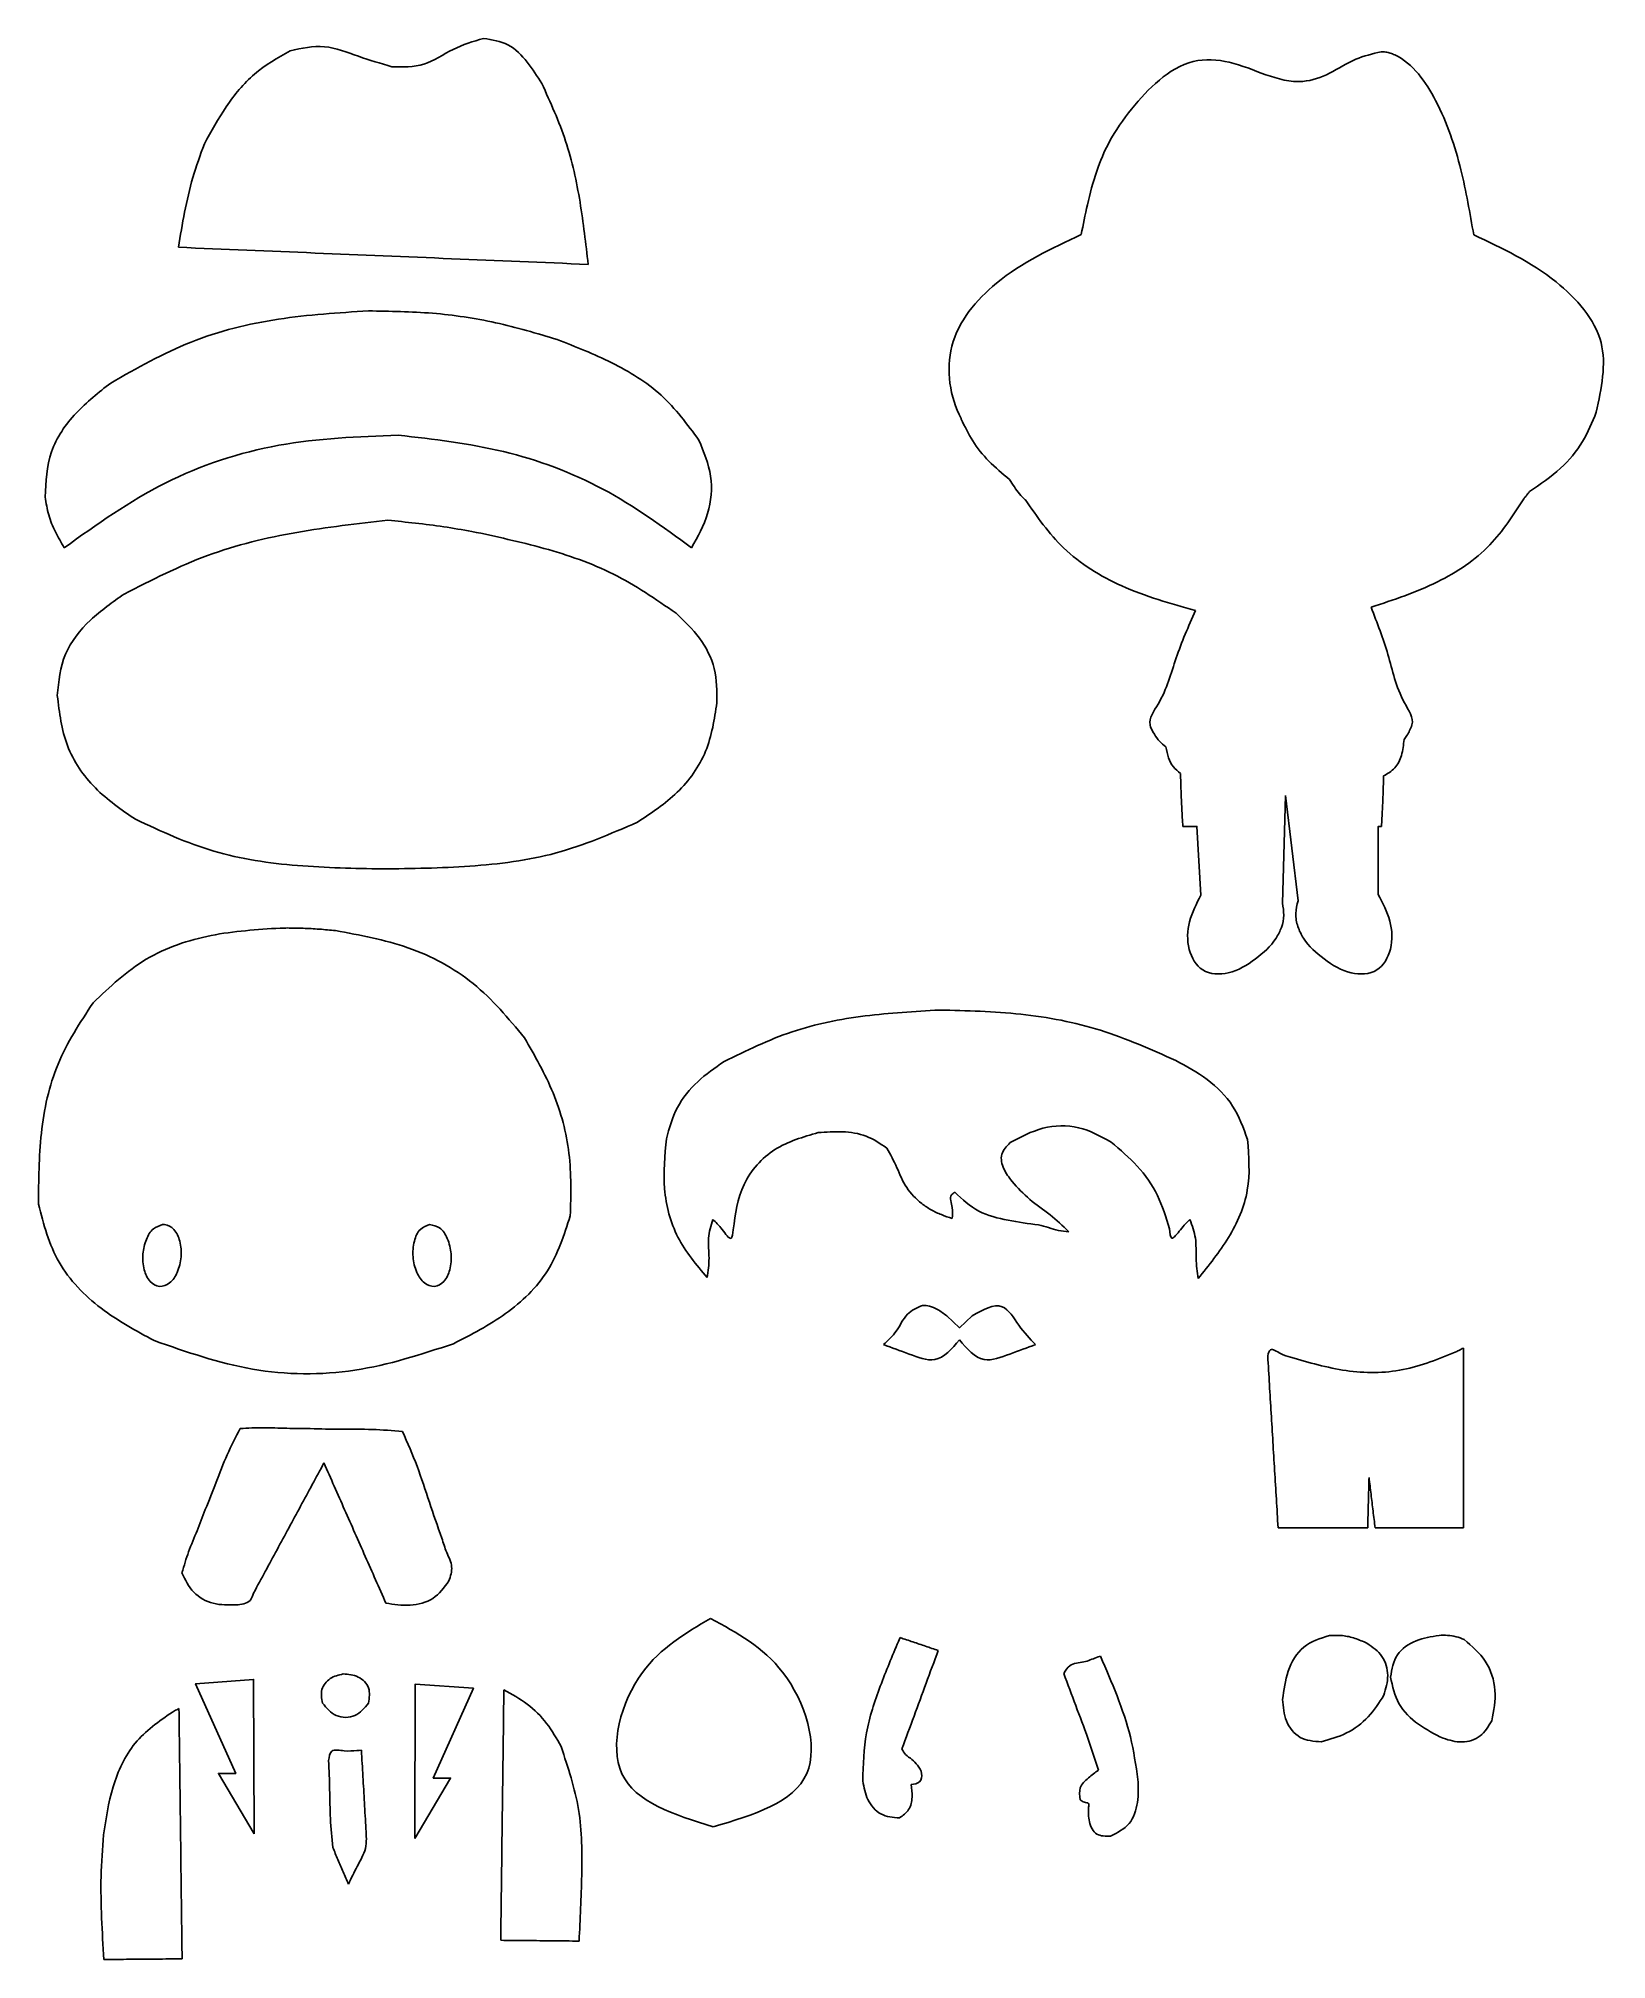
# Model space of a CAD drawing. Extents: x 25 to 574, y 98 to 770.
import ezdxf

# ---------------------------------------------------------------- set-up
doc = ezdxf.new("R2010")
doc.units = 0
doc.layers.add('Layer_1', color=7, linetype='CONTINUOUS')

msp = doc.modelspace()

# ---------------------------------------------------------------- linework, layer by layer
at = {"layer": 'Layer_1', "color": 7}
for points in [[(181.088131, 770.084086), (181.088131, 770.084086)], [(494.953859, 765.412887), (494.953939, 765.412887)], [(140.871891, 674.820493), (140.871891, 674.820493)], [(147.654379, 601.614517), (147.654379, 601.614517)], [(460.428899, 467.762885), (461.453899, 505.362885)], [(461.478859, 505.362885), (465.878859, 468.587885)], [(425.603899, 494.562885), (430.528899, 494.612885), (431.953899, 470.562885)], [(493.853859, 470.837885), (493.853859, 494.562885), (495.053859, 494.562885)], [(112.378227, 459.095093), (112.378227, 459.095053)], [(340.552403, 430.405077), (340.552403, 430.405077)], [(68.85323, 355.445053), (68.85323, 355.445053)], [(162.253227, 355.445053), (162.253227, 355.445053)], [(334.624483, 327.173293), (334.624483, 327.173293)], [(351.890075, 323.508181), (347.497051, 319.345029), (343.116787, 323.508181)], [(521.390627, 311.049893), (521.390627, 311.049893)], [(95.994467, 284.128893), (95.994467, 284.128933)], [(260.504075, 217.704317), (260.504075, 217.704317)], [(326.758619, 211.012925), (326.423371, 210.286557), (326.158619, 209.712925), (326.158619, 209.712925)], [(476.905603, 211.771325), (476.905603, 211.771325)], [(515.180603, 211.796325), (515.180603, 211.796325)], [(396.781083, 204.547949), (396.022139, 204.294965), (395.431083, 204.097949), (395.431083, 204.097949)], [(100.923347, 142.383965), (88.366419, 163.521485), (94.435611, 163.521485), (80.413699, 194.913845), (100.714075, 196.378821), (100.923347, 142.383965)], [(131.992307, 198.300557), (131.992307, 198.300573)], [(157.019883, 140.767717), (169.576811, 161.905237), (163.507619, 161.905237), (177.529523, 193.297597), (157.229155, 194.762573), (157.019883, 140.767717)], [(188.171811, 190.078021), (188.171771, 190.078021)], [(72.279611, 185.013045), (72.279611, 185.013045)], [(138.391939, 171.629293), (137.592355, 171.603533), (136.841939, 171.579293), (136.841939, 171.579293)]]:
    msp.add_lwpolyline(points, dxfattribs=at)
for points, knots in [([(113.463131, 765.784086), (109.107498, 763.293137), (100.362883, 758.292167), (90.762058, 746.388139), (85.909928, 737.617156), (83.483123, 733.230326)], [0, 0, 0, 0, 14.934342, 29.983033, 45.04091, 45.04091, 45.04091, 45.04091]), ([(149.038131, 760.209086), (145.131614, 761.345238), (137.299519, 763.623084), (125.628196, 768.438885), (117.488815, 766.662617), (113.463131, 765.784086)], [0, 0, 0, 0, 12.273099, 24.606081, 36.675197, 36.675197, 36.675197, 36.675197]), ([(181.088131, 770.084086), (177.467891, 769.008437), (170.179646, 766.842945), (160.641576, 759.906115), (152.877322, 760.108843), (149.038131, 760.209086)], [0, 0, 0, 0, 11.311126, 22.771487, 33.981117, 33.981117, 33.981117, 33.981117]), ([(201.463131, 754.359086), (199.862337, 756.864321), (196.640446, 761.906561), (190.139469, 768.720719), (184.07511, 769.634169), (181.088131, 770.084086)], [0, 0, 0, 0, 8.979828, 18.073537, 26.900106, 26.900106, 26.900106, 26.900106]), ([(494.953939, 765.412887), (491.925881, 764.703103), (485.499901, 763.196838), (477.338478, 757.668643), (466.533661, 753.799457), (454.305344, 757.185801), (442.469852, 762.361647), (428.615953, 763.310237), (416.79335, 755.831018), (407.487953, 745.602089), (399.954517, 734.884746), (395.117005, 723.381014), (392.260734, 712.449358), (390.769946, 704.959547), (390.078939, 701.487887)], [0, 0, 0, 0, 9.244112, 19.617353, 29.393539, 42.533309, 56.0423, 68.618095, 82.130728, 96.177179, 110.208483, 121.134722, 133.426199, 144.045969, 144.045969, 144.045969, 144.045969]), ([(527.328859, 701.362887), (525.992855, 709.005223), (523.17074, 725.148547), (515.897923, 747.182397), (505.824794, 761.813895), (498.17233, 765.002248), (496.564036, 765.362501), (495.488448, 765.396158), (494.953859, 765.412887)], [0, 0, 0, 0, 23.18548, 48.975954, 70.432402, 72.120646, 73.741785, 75.343719, 75.343719, 75.343719, 75.343719]), ([(217.688131, 691.084085), (216.853696, 698.343494), (215.185117, 712.859785), (210.546503, 734.40018), (204.4873, 747.714076), (201.463131, 754.359086)], [0, 0, 0, 0, 21.931039, 43.854439, 65.699348, 65.699348, 65.699348, 65.699348]), ([(83.483123, 733.230326), (82.056468, 729.33381), (79.200405, 721.533255), (76.4724, 709.352282), (75.099738, 701.157915), (74.413131, 697.059085)], [0, 0, 0, 0, 12.436171, 24.896346, 37.366539, 37.366539, 37.366539, 37.366539]), ([(390.078939, 701.487887), (379.745071, 696.685126), (361.248689, 688.088761), (341.193617, 664.200696), (344.162912, 644.695684), (348.088102, 637.096689), (348.119436, 637.02903), (348.142389, 636.985028), (348.153939, 636.962885)], [0, 0, 0, 0, 34.167286, 61.155338, 86.664942, 86.739693, 86.813647, 86.888562, 86.888562, 86.888562, 86.888562]), ([(570.153859, 639.387885), (571.964695, 647.76708), (575.732444, 665.201399), (555.085346, 688.407503), (537.256873, 696.728971), (527.328859, 701.362887)], [0, 0, 0, 0, 24.411507, 50.79223, 83.943244, 83.943244, 83.943244, 83.943244]), ([(74.413131, 697.059085), (90.332559, 696.394803), (122.171415, 695.066239), (169.929789, 693.075541), (201.768684, 691.747903), (217.688131, 691.084085)], [0, 0, 0, 0, 47.799844, 95.59969, 143.399534, 143.399534, 143.399534, 143.399534]), ([(140.871891, 674.820493), (130.348633, 674.174291), (109.307012, 672.882188), (78.266503, 665.262525), (59.90898, 654.828186), (50.74689, 649.620493)], [0, 0, 0, 0, 31.62153, 63.228354, 94.720572, 94.720572, 94.720572, 94.720572]), ([(206.840739, 664.806709), (199.710623, 666.949929), (185.440889, 671.239225), (163.236234, 674.476072), (148.328448, 674.705658), (140.871891, 674.820493)], [0, 0, 0, 0, 22.315156, 44.660052, 67.020925, 67.020925, 67.020925, 67.020925]), ([(256.421891, 629.620493), (252.32296, 635.175732), (244.092139, 646.330879), (226.096277, 657.267567), (213.261089, 662.292942), (206.840739, 664.806709)], [0, 0, 0, 0, 20.531926, 41.228943, 61.943743, 61.943743, 61.943743, 61.943743]), ([(50.74689, 649.620493), (46.536501, 646.318967), (38.129714, 639.726885), (28.580782, 625.991482), (28.057883, 615.154523), (27.79689, 609.745493)], [0, 0, 0, 0, 16.071241, 32.089082, 48.051155, 48.051155, 48.051155, 48.051155]), ([(546.828859, 611.662885), (550.581763, 614.212108), (557.674531, 619.029991), (565.806442, 628.612606), (568.737188, 635.876598), (570.153859, 639.387885)], [0, 0, 0, 0, 13.579357, 25.664194, 36.97159, 36.97159, 36.97159, 36.97159]), ([(34.49689, 592.045493), (45.891362, 600.16924), (68.70269, 616.432692), (109.257839, 629.815168), (137.263568, 630.853216), (151.270443, 631.372389)], [0, 0, 0, 0, 41.82609, 83.73434, 125.666606, 125.666606, 125.666606, 125.666606]), ([(151.270443, 631.372389), (163.623137, 629.956372), (188.301638, 627.12742), (223.697582, 613.977616), (243.793607, 599.342093), (253.846891, 592.020493)], [0, 0, 0, 0, 37.231729, 74.382423, 111.572123, 111.572123, 111.572123, 111.572123]), ([(348.153939, 636.962885), (349.391071, 634.386), (351.93176, 629.093868), (357.712518, 621.934193), (362.544571, 617.954571), (365.053939, 615.887885)], [0, 0, 0, 0, 8.555819, 17.571028, 27.310824, 27.310824, 27.310824, 27.310824]), ([(253.846891, 592.020493), (255.990967, 595.894146), (260.26812, 603.621581), (261.537294, 617.342962), (258.127801, 625.52612), (256.421891, 629.620493)], [0, 0, 0, 0, 13.210486, 26.353204, 39.513881, 39.513881, 39.513881, 39.513881]), ([(365.053939, 615.887885), (365.591368, 615.01137), (366.650406, 613.28414), (368.442826, 610.876905), (369.790296, 609.443736), (370.453939, 608.737885)], [0, 0, 0, 0, 3.083892, 6.077013, 8.981792, 8.981792, 8.981792, 8.981792]), ([(544.828859, 609.162885), (545.055406, 609.437257), (545.5083, 609.985757), (546.174905, 610.81929), (546.610783, 611.381569), (546.828859, 611.662885)], [0, 0, 0, 0, 1.067432, 2.133917, 3.201738, 3.201738, 3.201738, 3.201738]), ([(27.79689, 609.745493), (28.141624, 607.649221), (28.830759, 603.458703), (31.24603, 597.518975), (33.412118, 593.871925), (34.49689, 592.045493)], [0, 0, 0, 0, 6.357182, 12.708227, 19.079559, 19.079559, 19.079559, 19.079559]), ([(370.453939, 608.737885), (370.456591, 608.751806), (370.461896, 608.779661), (370.471509, 608.821065), (370.476438, 608.848959), (370.478899, 608.862885)], [0, 0, 0, 0, 0.042511, 0.085061, 0.127477, 0.127477, 0.127477, 0.127477]), ([(370.478899, 608.862885), (374.619779, 602.911007), (383.424743, 590.255225), (404.760685, 577.180757), (421.269958, 572.520994), (429.978899, 570.062885)], [0, 0, 0, 0, 21.572303, 45.870292, 72.998592, 72.998592, 72.998592, 72.998592]), ([(491.428859, 571.237885), (499.326777, 573.82099), (514.312634, 578.722289), (533.504625, 591.506737), (541.19541, 603.497802), (544.828859, 609.162885)], [0, 0, 0, 0, 24.913183, 47.27137, 67.293708, 67.293708, 67.293708, 67.293708]), ([(147.654379, 601.614517), (137.02488, 600.434353), (115.710898, 598.067922), (84.177126, 590.521896), (65.001172, 580.723299), (55.430754, 575.832973)], [0, 0, 0, 0, 32.094373, 64.354759, 96.497204, 96.497204, 96.497204, 96.497204]), ([(176.980187, 597.750733), (173.710863, 598.31032), (167.162925, 599.431085), (157.377084, 600.687343), (150.86019, 601.308805), (147.654379, 601.614517)], [0, 0, 0, 0, 9.949807, 19.92789, 29.588734, 29.588734, 29.588734, 29.588734]), ([(248.424443, 569.138021), (241.303608, 574.040178), (227.03565, 583.862589), (202.299605, 592.30763), (185.419942, 595.936376), (176.980187, 597.750733)], [0, 0, 0, 0, 25.823271, 51.741874, 77.660003, 77.660003, 77.660003, 77.660003]), ([(55.430754, 575.832973), (51.377632, 572.993867), (43.295233, 567.33236), (33.557486, 555.305881), (32.554705, 545.321246), (32.054378, 540.339517)], [0, 0, 0, 0, 14.881262, 29.674977, 44.406072, 44.406072, 44.406072, 44.406072]), ([(502.953859, 524.962885), (503.312108, 525.446905), (504.055182, 526.45085), (504.930026, 528.16925), (506.850731, 531.941446), (500.496253, 540.931784), (497.899395, 554.630479), (493.570649, 565.740725), (491.428859, 571.237885)], [0, 0, 0, 0, 1.800041, 3.73361, 5.827461, 14.02279, 31.904059, 49.416031, 49.416031, 49.416031, 49.416031]), ([(262.704379, 537.864517), (262.689647, 541.885288), (262.660294, 549.896239), (257.073956, 560.91097), (251.315832, 566.387854), (248.424443, 569.138021)], [0, 0, 0, 0, 11.930948, 23.771116, 35.71311, 35.71311, 35.71311, 35.71311]), ([(429.978899, 570.062885), (427.572093, 564.542261), (422.831295, 553.668029), (419.541683, 540.351845), (412.872276, 531.39176), (415.581903, 526.939313), (417.333862, 524.286587), (418.920924, 523.018512), (419.678899, 522.412885)], [0, 0, 0, 0, 17.87071, 35.200775, 42.979981, 46.567667, 49.721603, 52.605019, 52.605019, 52.605019, 52.605019]), ([(32.054378, 540.339517), (32.780085, 534.381435), (34.229192, 522.484216), (44.662833, 507.19302), (54.454518, 500.459193), (59.354378, 497.089517)], [0, 0, 0, 0, 17.8062, 35.555788, 53.33454, 53.33454, 53.33454, 53.33454]), ([(234.879379, 496.064517), (239.752986, 499.276557), (249.486897, 505.691872), (260.054872, 520.435136), (261.820291, 532.048677), (262.704379, 537.864517)], [0, 0, 0, 0, 17.450893, 34.854158, 52.311865, 52.311865, 52.311865, 52.311865]), ([(495.803859, 512.237885), (497.21821, 513.054158), (500.083618, 514.707889), (502.381193, 519.584392), (502.754317, 523.088783), (502.953859, 524.962885)], [0, 0, 0, 0, 4.798183, 9.720897, 15.37981, 15.37981, 15.37981, 15.37981]), ([(419.678899, 522.412885), (419.934977, 521.128478), (420.423208, 518.679665), (422.085155, 515.328168), (423.909074, 513.842005), (424.803899, 513.112885)], [0, 0, 0, 0, 3.927932, 7.488887, 10.918499, 10.918499, 10.918499, 10.918499]), ([(424.803899, 513.112885), (424.855915, 511.076907), (424.960695, 506.975668), (425.244872, 500.792358), (425.483819, 496.646388), (425.603899, 494.562885)], [0, 0, 0, 0, 6.10979, 12.307462, 18.568353, 18.568353, 18.568353, 18.568353]), ([(495.053859, 494.562885), (495.166483, 496.546654), (495.390657, 500.495253), (495.646351, 506.387284), (495.751587, 510.296232), (495.803859, 512.237885)], [0, 0, 0, 0, 5.960865, 11.864818, 17.691815, 17.691815, 17.691815, 17.691815]), ([(461.453899, 505.362885), (461.456684, 505.362873), (461.462219, 505.362851), (461.470539, 505.362912), (461.476074, 505.362894), (461.478859, 505.362885)], [0, 0, 0, 0, 0.008356, 0.016605, 0.02496, 0.02496, 0.02496, 0.02496]), ([(59.354378, 497.089517), (68.342672, 492.928035), (86.367273, 484.582843), (116.070174, 480.332104), (135.873614, 479.930625), (145.779331, 479.729805)], [0, 0, 0, 0, 29.568981, 59.295916, 89.04686, 89.04686, 89.04686, 89.04686]), ([(145.779331, 479.729805), (155.948502, 479.872204), (176.27745, 480.15687), (206.831255, 483.916484), (225.544615, 492.0215), (234.879379, 496.064517)], [0, 0, 0, 0, 30.542186, 61.056157, 91.427515, 91.427515, 91.427515, 91.427515]), ([(431.953899, 470.562885), (430.390348, 467.553419), (427.317402, 461.638728), (426.863803, 451.89185), (431.824249, 442.955325), (442.530182, 442.640398), (451.03577, 447.940928), (457.413606, 453.641307), (460.265065, 459.271808), (461.1562, 463.530244), (460.669099, 466.365003), (460.428899, 467.762885)], [0, 0, 0, 0, 10.076087, 19.803165, 28.378558, 37.357014, 48.01656, 58.241038, 62.440972, 66.782723, 71.006638, 71.006638, 71.006638, 71.006638]), ([(465.878859, 468.587885), (465.523273, 467.123525), (464.799338, 464.142251), (465.630113, 459.554824), (468.508865, 453.705839), (474.975462, 447.942446), (483.476156, 442.639681), (494.223713, 442.957781), (499.184613, 452.01253), (498.650708, 461.87149), (495.469727, 467.817462), (493.853859, 470.837885)], [0, 0, 0, 0, 4.479461, 9.119688, 13.62005, 23.844509, 34.50406, 43.48252, 52.158027, 62.013287, 72.18815, 72.18815, 72.18815, 72.18815]), ([(109.953227, 459.070093), (101.882779, 458.552121), (85.779259, 457.518578), (62.206576, 449.659381), (50.428646, 438.49129), (44.55323, 432.920093)], [0, 0, 0, 0, 24.264037, 48.4157, 72.456484, 72.456484, 72.456484, 72.456484]), ([(112.378227, 459.095053), (112.108823, 459.093952), (111.569872, 459.091751), (110.761515, 459.084147), (110.222616, 459.074777), (109.953227, 459.070093)], [0, 0, 0, 0, 0.808218, 1.616868, 2.425153, 2.425153, 2.425153, 2.425153]), ([(129.303227, 458.170093), (127.427994, 458.356451), (123.677777, 458.729142), (118.031117, 459.042737), (114.262584, 459.07764), (112.378227, 459.095093)], [0, 0, 0, 0, 5.653044, 11.305337, 16.95817, 16.95817, 16.95817, 16.95817]), ([(195.378227, 420.745093), (189.795181, 427.462537), (178.623889, 440.903683), (155.007883, 453.518999), (137.872922, 456.619461), (129.303227, 458.170093)], [0, 0, 0, 0, 26.020663, 52.065565, 78.123931, 78.123931, 78.123931, 78.123931]), ([(44.55323, 432.920093), (39.999251, 425.999376), (30.861162, 412.11215), (25.681244, 387.371751), (25.529268, 370.824354), (25.453229, 362.545093)], [0, 0, 0, 0, 24.660202, 49.483578, 74.340352, 74.340352, 74.340352, 74.340352]), ([(340.552403, 430.405077), (331.859425, 429.923524), (314.467393, 428.960083), (288.628618, 423.879152), (272.975636, 416.203864), (265.177403, 412.380077)], [0, 0, 0, 0, 26.127977, 52.274217, 78.232329, 78.232329, 78.232329, 78.232329]), ([(423.102403, 412.780077), (414.459746, 416.639019), (397.142296, 424.371253), (368.992318, 429.742308), (350.03392, 430.184118), (340.552403, 430.405077)], [0, 0, 0, 0, 28.320514, 56.746335, 85.186055, 85.186055, 85.186055, 85.186055]), ([(211.428227, 358.495093), (211.630798, 365.789089), (212.036267, 380.38892), (206.26993, 401.815151), (199.004264, 414.442987), (195.378227, 420.745093)], [0, 0, 0, 0, 21.811403, 43.658207, 65.423424, 65.423424, 65.423424, 65.423424]), ([(265.177403, 412.380077), (262.003043, 410.182874), (255.672914, 405.801337), (248.141565, 396.635952), (246.066454, 389.168975), (245.027395, 385.430077)], [0, 0, 0, 0, 11.571376, 23.074988, 34.611986, 34.611986, 34.611986, 34.611986]), ([(448.227403, 385.155077), (446.762196, 389.209145), (443.829854, 397.322612), (434.429299, 406.64436), (426.886451, 410.730279), (423.102403, 412.780077)], [0, 0, 0, 0, 12.799075, 25.614983, 38.516973, 38.516973, 38.516973, 38.516973]), ([(365.252403, 384.055077), (368.954736, 386.039196), (376.335139, 389.994434), (389.498665, 390.327939), (396.868999, 386.281307), (400.562651, 384.253333)], [0, 0, 0, 0, 12.505841, 24.929729, 37.410962, 37.410962, 37.410962, 37.410962]), ([(245.027395, 385.430077), (244.484962, 379.595944), (243.399881, 367.925388), (247.905672, 350.351732), (255.510568, 341.362265), (259.302403, 336.880077)], [0, 0, 0, 0, 17.529359, 35.065607, 52.504244, 52.504244, 52.504244, 52.504244]), ([(268.427403, 353.630077), (269.153718, 359.089821), (270.605109, 370), (282.273801, 383.05057), (292.843508, 386.055428), (298.141515, 387.561597)], [0, 0, 0, 0, 16.263664, 32.499593, 48.816544, 48.816544, 48.816544, 48.816544]), ([(298.141515, 387.561597), (300.939271, 387.757348), (306.538922, 388.149141), (315.073582, 386.910467), (319.754607, 383.748897), (322.077403, 382.180077)], [0, 0, 0, 0, 8.427295, 16.867061, 25.180023, 25.180023, 25.180023, 25.180023]), ([(365.902403, 370.530077), (364.841742, 371.899634), (362.748149, 374.602943), (361.46228, 380.240916), (363.995201, 382.789901), (365.252403, 384.055077)], [0, 0, 0, 0, 5.241831, 10.346617, 15.377313, 15.377313, 15.377313, 15.377313]), ([(400.562651, 384.253333), (403.730741, 381.578336), (410.063212, 376.231475), (417.315298, 365.885036), (419.724274, 357.94541), (420.927403, 353.980077)], [0, 0, 0, 0, 12.416727, 24.818918, 37.193154, 37.193154, 37.193154, 37.193154]), ([(430.977403, 336.555077), (434.714644, 341.16895), (442.183349, 350.389564), (449.627822, 367.220482), (448.693448, 379.186633), (448.227403, 385.155077)], [0, 0, 0, 0, 17.830698, 35.633835, 53.350103, 53.350103, 53.350103, 53.350103]), ([(322.077403, 382.180077), (323.325161, 379.925509), (325.824155, 375.410088), (328.514368, 367.993248), (332.381098, 364.477156), (334.302403, 362.730077)], [0, 0, 0, 0, 7.74641, 15.514415, 23.186111, 23.186111, 23.186111, 23.186111]), ([(385.727403, 352.930077), (383.609896, 354.981045), (379.357215, 359.100094), (371.835586, 363.904594), (367.874719, 368.327625), (365.902403, 370.530077)], [0, 0, 0, 0, 8.828322, 17.730303, 26.559607, 26.559607, 26.559607, 26.559607]), ([(334.302403, 362.730077), (335.386471, 361.971883), (337.551621, 360.457584), (341.184325, 358.826257), (343.676396, 357.94664), (344.927403, 357.505077)], [0, 0, 0, 0, 3.960617, 7.910324, 11.891672, 11.891672, 11.891672, 11.891672]), ([(344.927403, 357.505077), (345.05849, 358.744523), (345.34106, 361.416258), (343.711727, 365.304266), (345.456969, 366.43313), (345.877403, 366.705077)], [0, 0, 0, 0, 3.858578, 8.317501, 9.73256, 9.73256, 9.73256, 9.73256]), ([(345.877403, 366.705077), (348.525383, 364.247376), (353.832271, 359.321832), (364.543231, 356.783), (371.597038, 355.775577), (375.136243, 355.270109)], [0, 0, 0, 0, 10.658448, 21.360881, 32.138237, 32.138237, 32.138237, 32.138237]), ([(25.453229, 362.545093), (27.306196, 355.484474), (31.024351, 341.316667), (46.82788, 325.214441), (59.571536, 318.305108), (65.95323, 314.845093)], [0, 0, 0, 0, 21.57683, 43.295971, 65.082476, 65.082476, 65.082476, 65.082476]), ([(170.628227, 313.770093), (176.847275, 316.973712), (189.271209, 323.373657), (204.939685, 338.36911), (209.269546, 351.799353), (211.428227, 358.495093)], [0, 0, 0, 0, 20.99247, 41.937139, 62.761254, 62.761254, 62.761254, 62.761254]), ([(259.302403, 336.880077), (259.621369, 339.155583), (260.260996, 343.718685), (259.258914, 350.633945), (260.609313, 355.046853), (261.277403, 357.230077)], [0, 0, 0, 0, 6.874231, 13.784986, 20.551738, 20.551738, 20.551738, 20.551738]), ([(261.277403, 357.230077), (262.295432, 356.254667), (264.232427, 354.398764), (267.936961, 348.890209), (268.283218, 352.236604), (268.427403, 353.630077)], [0, 0, 0, 0, 4.835971, 9.201363, 12.316212, 12.316212, 12.316212, 12.316212]), ([(420.927403, 353.980077), (421.06205, 352.444718), (421.365283, 348.987004), (425.184584, 354.339948), (427.082833, 356.21902), (428.101315, 357.227213)], [0, 0, 0, 0, 3.378813, 7.609277, 12.506774, 12.506774, 12.506774, 12.506774]), ([(428.101315, 357.227213), (428.887052, 355.064391), (430.490847, 350.649783), (430.004553, 343.556841), (430.654077, 338.88211), (430.977403, 336.555077)], [0, 0, 0, 0, 6.827789, 13.936431, 20.982507, 20.982507, 20.982507, 20.982507]), ([(68.85323, 355.445053), (68.92811, 355.450203), (69.077348, 355.460468), (69.302726, 355.459109), (70.67933, 355.387804), (73.346141, 353.721907), (75.206843, 349.364409), (75.622275, 344.071999), (74.376817, 338.906277), (71.853535, 334.901319), (67.754916, 333.162961), (63.980079, 335.522314), (62.126804, 339.870384), (61.715652, 345.08001), (62.882021, 350.005614), (65.154529, 354.098149), (67.710912, 355.029071), (68.85323, 355.445053)], [0, 0, 0, 0, 0.225097, 0.448624, 0.675693, 4.357433, 8.930541, 14.484763, 20.039999, 24.617888, 28.303811, 31.985552, 36.558661, 42.112883, 47.351543, 51.744186, 55.292678, 55.292678, 55.292678, 55.292678]), ([(162.253227, 355.445053), (163.495531, 355.170061), (166.280937, 354.553495), (168.813129, 350.252444), (170.044693, 345.190703), (169.630671, 339.869411), (167.776096, 335.522846), (164.00379, 333.16304), (159.908525, 334.901739), (157.399842, 338.905164), (156.158186, 344.094664), (156.582303, 349.28815), (158.413348, 353.932612), (161.068849, 354.978553), (162.253227, 355.445053)], [0, 0, 0, 0, 3.679805, 8.250602, 13.804274, 19.358496, 23.931605, 27.613346, 31.293151, 35.863948, 41.417621, 46.971842, 51.544951, 55.226692, 55.226692, 55.226692, 55.226692]), ([(375.136243, 355.270109), (376.314847, 354.993241), (378.666672, 354.440769), (382.091459, 353.170211), (384.514132, 353.010207), (385.727403, 352.930077)], [0, 0, 0, 0, 3.632808, 7.24903, 10.876818, 10.876818, 10.876818, 10.876818]), ([(334.624483, 327.173293), (332.695101, 326.316903), (328.527742, 324.467149), (325.926682, 317.968413), (322.542774, 314.910068), (320.921859, 313.445101)], [0, 0, 0, 0, 6.115193, 13.208482, 19.730127, 19.730127, 19.730127, 19.730127]), ([(343.116787, 323.508181), (342.043967, 324.286319), (340.151343, 325.659077), (337.249175, 327.018693), (335.427029, 327.126021), (334.624483, 327.173293)], [0, 0, 0, 0, 3.98151, 7.024011, 9.418814, 9.418814, 9.418814, 9.418814]), ([(374.085043, 313.445101), (372.126368, 315.531596), (368.234004, 319.677968), (362.538856, 329.570338), (355.694659, 325.674061), (351.890075, 323.508181)], [0, 0, 0, 0, 8.889394, 17.665385, 28.650009, 28.650009, 28.650009, 28.650009]), ([(65.95323, 314.845093), (77.24696, 310.893918), (99.859112, 302.982931), (136.504021, 302.578756), (159.263877, 310.043053), (170.628227, 313.770093)], [0, 0, 0, 0, 35.749786, 71.577731, 107.30772, 107.30772, 107.30772, 107.30772]), ([(320.921859, 313.445101), (323.85056, 312.395313), (329.575746, 310.34313), (339.967829, 306.231976), (344.837808, 311.954787), (347.497051, 315.079717)], [0, 0, 0, 0, 9.583327, 18.734015, 29.74116, 29.74116, 29.74116, 29.74116]), ([(347.497051, 315.079717), (350.157322, 311.953054), (355.0296, 306.226581), (365.427057, 310.341145), (371.155163, 312.394716), (374.085043, 313.445101)], [0, 0, 0, 0, 11.012223, 20.168858, 29.756302, 29.756302, 29.756302, 29.756302]), ([(463.290627, 309.049893), (462.166498, 309.334327), (459.915163, 309.903973), (456.129652, 312.82189), (455.52249, 310.43601), (455.290627, 309.524893)], [0, 0, 0, 0, 3.752261, 7.514789, 9.839305, 9.839305, 9.839305, 9.839305]), ([(455.290627, 309.524893), (455.692928, 302.844305), (456.497529, 289.483128), (457.695682, 269.440848), (458.508979, 256.080207), (458.915627, 249.399893)], [0, 0, 0, 0, 20.078068, 40.156144, 60.234181, 60.234181, 60.234181, 60.234181]), ([(521.390627, 311.049893), (515.227795, 308.506207), (502.886524, 303.412395), (482.457944, 303.465528), (469.686172, 307.186562), (463.290627, 309.049893)], [0, 0, 0, 0, 19.846247, 39.74275, 59.699533, 59.699533, 59.699533, 59.699533]), ([(523.715627, 312.249893), (523.457294, 312.116559), (522.940627, 311.849893), (522.165627, 311.449893), (521.648961, 311.183226), (521.390627, 311.049893)], [0, 0, 0, 0, 0.872138, 1.744276, 2.616415, 2.616415, 2.616415, 2.616415]), ([(95.994467, 284.128933), (94.413429, 281.100908), (91.234046, 275.01171), (87.71756, 265.313402), (85.115366, 258.937052), (83.816251, 255.753733)], [0, 0, 0, 0, 10.235879, 20.583814, 30.900276, 30.900276, 30.900276, 30.900276]), ([(120.473691, 284.067213), (117.743368, 284.088948), (112.271265, 284.132511), (104.111446, 284.525407), (98.682776, 284.260217), (95.994467, 284.128893)], [0, 0, 0, 0, 8.191518, 16.417406, 24.487043, 24.487043, 24.487043, 24.487043]), ([(152.769467, 283.078933), (149.238665, 283.368108), (142.093782, 283.953281), (131.312262, 283.802087), (124.081576, 283.978959), (120.473691, 284.067213)], [0, 0, 0, 0, 10.621581, 21.49369, 32.321032, 32.321032, 32.321032, 32.321032]), ([(166.499419, 245.813485), (165.035271, 249.983624), (162.105239, 258.328847), (158.073928, 270.957382), (154.533987, 279.046718), (152.769467, 283.078933)], [0, 0, 0, 0, 13.260684, 26.537089, 39.731985, 39.731985, 39.731985, 39.731985]), ([(125.294467, 272.078933), (127.702493, 266.631571), (132.518545, 255.736847), (139.737063, 239.392314), (144.558667, 228.500056), (146.969467, 223.053933)], [0, 0, 0, 0, 17.867596, 35.735199, 53.602765, 53.602765, 53.602765, 53.602765]), ([(490.240627, 249.399893), (490.296829, 251.35535), (490.409233, 255.266273), (490.55881, 261.133177), (490.663355, 265.044321), (490.715627, 266.999893)], [0, 0, 0, 0, 5.86879, 11.737606, 17.606415, 17.606415, 17.606415, 17.606415]), ([(490.715627, 266.999893), (490.951424, 265.044298), (491.423018, 261.133108), (492.124698, 255.265638), (492.601984, 251.355139), (492.840627, 249.399893)], [0, 0, 0, 0, 5.909276, 11.818557, 17.727824, 17.727824, 17.727824, 17.727824]), ([(83.816251, 255.753733), (82.871087, 253.295636), (80.976619, 248.36868), (77.860327, 241.143793), (76.376809, 236.129333), (75.644467, 233.653933)], [0, 0, 0, 0, 7.901586, 15.83777, 23.574977, 23.574977, 23.574977, 23.574977]), ([(458.915627, 249.399893), (462.396183, 249.399893), (469.357294, 249.399893), (479.798961, 249.399893), (486.760072, 249.399893), (490.240627, 249.399893)], [0, 0, 0, 0, 10.441666, 20.883334, 31.325, 31.325, 31.325, 31.325]), ([(492.840627, 249.399893), (496.271183, 249.399893), (503.132294, 249.399893), (513.423961, 249.399893), (520.285072, 249.399893), (523.715627, 249.399893)], [0, 0, 0, 0, 10.291666, 20.583334, 30.875, 30.875, 30.875, 30.875]), ([(168.994467, 230.853933), (169.533802, 232.500846), (170.649968, 235.90917), (168.034531, 240.772996), (167.010207, 244.13633), (166.499419, 245.813485)], [0, 0, 0, 0, 4.987128, 10.32097, 15.626261, 15.626261, 15.626261, 15.626261]), ([(75.644467, 233.653933), (76.80622, 231.229401), (79.118026, 226.404752), (86.544051, 222.27883), (91.863831, 222.428509), (94.544467, 222.503933)], [0, 0, 0, 0, 7.920044, 15.760334, 23.723886, 23.723886, 23.723886, 23.723886]), ([(146.969467, 223.053933), (149.75889, 222.626998), (155.289138, 221.780567), (163.986321, 223.932561), (167.32669, 228.549027), (168.994467, 230.853933)], [0, 0, 0, 0, 8.471056, 16.794532, 25.094047, 25.094047, 25.094047, 25.094047]), ([(94.544467, 222.503933), (95.472757, 222.526996), (97.229978, 222.570653), (99.809696, 223.919481), (100.38526, 225.664141), (100.691883, 226.593581)], [0, 0, 0, 0, 2.77906, 5.260664, 8.089961, 8.089961, 8.089961, 8.089961]), ([(260.504075, 217.704317), (251.745367, 212.586721), (232.60995, 201.406153), (220.747463, 157.583103), (247.740033, 149.118496), (261.395467, 144.836285)], [0, 0, 0, 0, 30.451273, 66.527828, 103.465371, 103.465371, 103.465371, 103.465371]), ([(261.395467, 144.836285), (275.525208, 149.080112), (303.316215, 157.427063), (289.470037, 201.941498), (269.676699, 212.71272), (260.504075, 217.704317)], [0, 0, 0, 0, 37.638938, 74.029948, 105.459189, 105.459189, 105.459189, 105.459189]), ([(326.158619, 209.712925), (323.983223, 204.509026), (319.629058, 194.093164), (314.224665, 177.880726), (313.869473, 166.544773), (313.692363, 160.892317)], [0, 0, 0, 0, 16.944689, 33.915643, 50.793911, 50.793911, 50.793911, 50.793911]), ([(340.083619, 206.512925), (338.604467, 207.017075), (335.646155, 208.02538), (331.205868, 209.529538), (328.241029, 210.518465), (326.758619, 211.012925)], [0, 0, 0, 0, 4.688127, 9.376283, 14.064374, 14.064374, 14.064374, 14.064374]), ([(476.905603, 211.771325), (473.671983, 210.75244), (467.136111, 208.693047), (461.759545, 199.353821), (460.923359, 192.713706), (460.505603, 189.396325)], [0, 0, 0, 0, 9.856324, 19.921843, 29.971152, 29.971152, 29.971152, 29.971152]), ([(489.980603, 209.021325), (488.614326, 209.648727), (485.880864, 210.90395), (481.425736, 211.883012), (478.412906, 211.808568), (476.905603, 211.771325)], [0, 0, 0, 0, 4.503759, 9.010514, 13.522582, 13.522582, 13.522582, 13.522582]), ([(495.905603, 190.896325), (496.576245, 193.168083), (497.907194, 197.676593), (495.882436, 205.005545), (491.952043, 207.6799), (489.980603, 209.021325)], [0, 0, 0, 0, 7.038719, 13.968974, 20.9434, 20.9434, 20.9434, 20.9434]), ([(515.180603, 211.796325), (512.471725, 211.357383), (507.082413, 210.48411), (499.645768, 205.55529), (498.700604, 200.005877), (498.230603, 197.246325)], [0, 0, 0, 0, 8.253389, 16.420113, 24.49812, 24.49812, 24.49812, 24.49812]), ([(523.955603, 210.346325), (523.027435, 210.715722), (521.170442, 211.454778), (518.179554, 211.901364), (516.18136, 211.831377), (515.180603, 211.796325)], [0, 0, 0, 0, 2.989548, 5.981212, 8.982835, 8.982835, 8.982835, 8.982835]), ([(533.630603, 181.946325), (534.311733, 185.466881), (535.680602, 192.542157), (532.173828, 203.342293), (526.681274, 208.023355), (523.955603, 210.346325)], [0, 0, 0, 0, 10.658018, 21.419459, 32.020607, 32.020607, 32.020607, 32.020607]), ([(327.408955, 172.114053), (328.808377, 175.939855), (331.60719, 183.591375), (335.84305, 195.053643), (338.670219, 202.693496), (340.083619, 206.512925)], [0, 0, 0, 0, 12.221135, 24.441996, 36.659676, 36.659676, 36.659676, 36.659676]), ([(395.431083, 204.097949), (393.996858, 203.488869), (391.018369, 202.223981), (386.13518, 202.081677), (384.581696, 199.547259), (383.958675, 198.530837)], [0, 0, 0, 0, 4.717395, 9.796724, 13.197752, 13.197752, 13.197752, 13.197752]), ([(409.926667, 161.471093), (409.186053, 166.441019), (407.702726, 176.394948), (402.778432, 190.710203), (398.780141, 199.935502), (396.781083, 204.547949)], [0, 0, 0, 0, 15.045241, 30.13309, 45.219609, 45.219609, 45.219609, 45.219609]), ([(131.992307, 198.300573), (130.403372, 197.935461), (127.241848, 197.208994), (123.894598, 192.97512), (124.49195, 189.737077), (124.789795, 188.122557)], [0, 0, 0, 0, 4.81711, 9.584662, 14.325776, 14.325776, 14.325776, 14.325776]), ([(140.880507, 188.148077), (141.167349, 189.976686), (141.73902, 193.621069), (137.398527, 197.913428), (133.809373, 198.17044), (131.992307, 198.300557)], [0, 0, 0, 0, 5.283558, 10.53003, 15.909662, 15.909662, 15.909662, 15.909662]), ([(383.958675, 198.530837), (385.353937, 194.761536), (388.151416, 187.204145), (392.496114, 176.033023), (394.897818, 168.439236), (396.081083, 164.697949)], [0, 0, 0, 0, 12.058371, 24.176857, 35.945512, 35.945512, 35.945512, 35.945512]), ([(498.230603, 197.246325), (498.92213, 193.994866), (500.314416, 187.448547), (507.801094, 180.326542), (513.654634, 177.32279), (516.580603, 175.821325)], [0, 0, 0, 0, 9.767639, 19.665666, 29.558277, 29.558277, 29.558277, 29.558277]), ([(124.789795, 188.122557), (126.201227, 186.394415), (129.044788, 182.912789), (136.656232, 182.923778), (139.480317, 186.416416), (140.880507, 188.148077)], [0, 0, 0, 0, 6.451957, 12.99853, 19.436116, 19.436116, 19.436116, 19.436116]), ([(188.171771, 190.078021), (188.052561, 180.647462), (187.814142, 161.786343), (187.460839, 133.494612), (187.218127, 114.63355), (187.096771, 105.203021)], [0, 0, 0, 0, 28.293937, 56.587878, 84.881808, 84.881808, 84.881808, 84.881808]), ([(188.196771, 192.728021), (188.193998, 192.433576), (188.188451, 191.844687), (188.180131, 190.961354), (188.174585, 190.372465), (188.171811, 190.078021)], [0, 0, 0, 0, 0.883373, 1.766744, 2.650118, 2.650118, 2.650118, 2.650118]), ([(208.221771, 172.903021), (206.662788, 175.699305), (203.549663, 181.283193), (196.614251, 188.120553), (191.006134, 191.190263), (188.196771, 192.728021)], [0, 0, 0, 0, 9.574009, 19.118297, 28.698758, 28.698758, 28.698758, 28.698758]), ([(460.505603, 189.396325), (460.693144, 186.837391), (461.064557, 181.769568), (466.24004, 175.150379), (471.415635, 174.781113), (474.005603, 174.596325)], [0, 0, 0, 0, 7.633218, 15.117153, 22.613654, 22.613654, 22.613654, 22.613654]), ([(474.005603, 174.596325), (477.030169, 175.4432), (483.098347, 177.142284), (490.825542, 182.958834), (494.21663, 188.25734), (495.905603, 190.896325)], [0, 0, 0, 0, 9.369781, 18.798565, 28.154544, 28.154544, 28.154544, 28.154544]), ([(72.279611, 185.013045), (67.570736, 181.710281), (58.13253, 175.090408), (50.765295, 158.957621), (49.076036, 147.702535), (48.229613, 142.063045)], [0, 0, 0, 0, 16.983369, 34.040511, 51.170233, 51.170233, 51.170233, 51.170233]), ([(74.604611, 186.238045), (74.346278, 186.101933), (73.829612, 185.82971), (73.054611, 185.421379), (72.537944, 185.149156), (72.279611, 185.013045)], [0, 0, 0, 0, 0.875992, 1.751983, 2.627975, 2.627975, 2.627975, 2.627975]), ([(75.704611, 98.738045), (75.580079, 108.460237), (75.331016, 127.904625), (74.960959, 157.07125), (74.723394, 176.515782), (74.604611, 186.238045)], [0, 0, 0, 0, 29.168969, 58.337951, 87.506916, 87.506916, 87.506916, 87.506916]), ([(516.580603, 175.821325), (518.76561, 175.161717), (523.095851, 173.854507), (530.143363, 176.017738), (532.464865, 179.964476), (533.630603, 181.946325)], [0, 0, 0, 0, 6.77084, 13.418436, 20.123402, 20.123402, 20.123402, 20.123402]), ([(136.841939, 171.579293), (135.442298, 171.432574), (132.649888, 171.139858), (127.50806, 172.400095), (127.10025, 169.36055), (126.921763, 168.030229)], [0, 0, 0, 0, 4.430096, 8.838445, 12.269547, 12.269547, 12.269547, 12.269547]), ([(126.921763, 168.030229), (127.065309, 164.651755), (127.352693, 157.887907), (127.394007, 147.754031), (128.036218, 141.036246), (128.355787, 137.693429)], [0, 0, 0, 0, 10.144839, 20.310398, 30.379119, 30.379119, 30.379119, 30.379119]), ([(139.972715, 144.145189), (139.797635, 147.199015), (139.447474, 153.306669), (138.932478, 162.468724), (138.572119, 168.575775), (138.391939, 171.629293)], [0, 0, 0, 0, 9.176522, 18.353053, 27.529534, 27.529534, 27.529534, 27.529534]), ([(214.496771, 104.928021), (214.882545, 112.572705), (215.654191, 127.864028), (215.49975, 151.049993), (210.641437, 165.637677), (208.221771, 172.903021)], [0, 0, 0, 0, 23.004582, 46.015048, 68.846403, 68.846403, 68.846403, 68.846403]), ([(332.833619, 166.412925), (332.232148, 167.128287), (331.015863, 168.574879), (328.579272, 169.864831), (327.770109, 171.419954), (327.408955, 172.114053)], [0, 0, 0, 0, 2.79146, 5.644836, 7.945033, 7.945033, 7.945033, 7.945033]), ([(330.608619, 159.687925), (331.727978, 159.81747), (333.943805, 160.07391), (334.70033, 163.812823), (333.46928, 165.527527), (332.833619, 166.412925)], [0, 0, 0, 0, 3.06887, 6.074984, 9.284422, 9.284422, 9.284422, 9.284422]), ([(396.081083, 164.697949), (394.934669, 163.822642), (392.616314, 162.05254), (389.095119, 158.810963), (389.541636, 155.779065), (389.756083, 154.322949)], [0, 0, 0, 0, 4.408798, 8.915762, 13.080467, 13.080467, 13.080467, 13.080467]), ([(400.331083, 141.622949), (402.745467, 142.838808), (407.629245, 145.298229), (410.215116, 153.498656), (410.023058, 158.806938), (409.926667, 161.471093)], [0, 0, 0, 0, 7.808465, 15.794843, 23.841716, 23.841716, 23.841716, 23.841716]), ([(313.692363, 160.892317), (314.101963, 158.665575), (314.920191, 154.21737), (319.648413, 148.542081), (324.252646, 148.171509), (326.533619, 147.987925)], [0, 0, 0, 0, 6.768759, 13.521471, 20.151273, 20.151273, 20.151273, 20.151273]), ([(326.533619, 147.987925), (327.746583, 148.863821), (330.206326, 150.640032), (331.205942, 155.282467), (330.807528, 158.220905), (330.608619, 159.687925)], [0, 0, 0, 0, 4.351017, 8.823333, 13.282281, 13.282281, 13.282281, 13.282281]), ([(389.756083, 154.322949), (390.169169, 153.954741), (390.953065, 153.256008), (392.967126, 153.397508), (392.739643, 152.246998), (392.631083, 151.697949)], [0, 0, 0, 0, 1.665602, 3.160748, 4.525605, 4.525605, 4.525605, 4.525605]), ([(392.631083, 151.697949), (392.577581, 150.021676), (392.471293, 146.691608), (395.061016, 141.52208), (398.598005, 141.589778), (400.331083, 141.622949)], [0, 0, 0, 0, 5.081313, 10.094488, 14.910814, 14.910814, 14.910814, 14.910814]), ([(48.229613, 142.063045), (47.863551, 137.225882), (47.131269, 127.549479), (47.47695, 112.98804), (48.028726, 103.3047), (48.304613, 98.463045)], [0, 0, 0, 0, 14.544429, 29.095102, 43.645691, 43.645691, 43.645691, 43.645691]), ([(133.841939, 124.829293), (134.842191, 126.905596), (136.833126, 131.038337), (140.432209, 137.162242), (140.125307, 141.826248), (139.972715, 144.145189)], [0, 0, 0, 0, 6.954425, 13.842313, 20.653464, 20.653464, 20.653464, 20.653464]), ([(187.096771, 105.203021), (190.141177, 105.168935), (196.230005, 105.100765), (205.363553, 105.031166), (211.452371, 104.962402), (214.496771, 104.928021)], [0, 0, 0, 0, 9.133785, 18.267613, 27.40139, 27.40139, 27.40139, 27.40139]), ([(48.304613, 98.463045), (51.349014, 98.497339), (57.437833, 98.565927), (66.571377, 98.636007), (72.660204, 98.704032), (75.704611, 98.738045)], [0, 0, 0, 0, 9.133777, 18.267604, 27.401388, 27.401388, 27.401388, 27.401388])]:
    msp.add_open_spline(points, degree=3, knots=knots, dxfattribs=at)
for points in [[(523.715627, 249.399893), (523.715627, 256.383226), (523.715627, 270.349893), (523.715627, 291.299893), (523.715627, 305.266559), (523.715627, 312.249893)], [(100.691883, 226.593581), (103.425504, 231.647508), (108.892745, 241.755364), (117.093605, 256.917149), (122.560846, 267.025005), (125.294467, 272.078933)], [(128.355787, 137.693429), (128.965398, 136.264097), (130.184619, 133.405432), (132.0136, 129.1175), (133.232493, 126.258695), (133.841939, 124.829293)]]:
    msp.add_open_spline(points, degree=3, dxfattribs=at)

doc.saveas('drawing.dxf')
